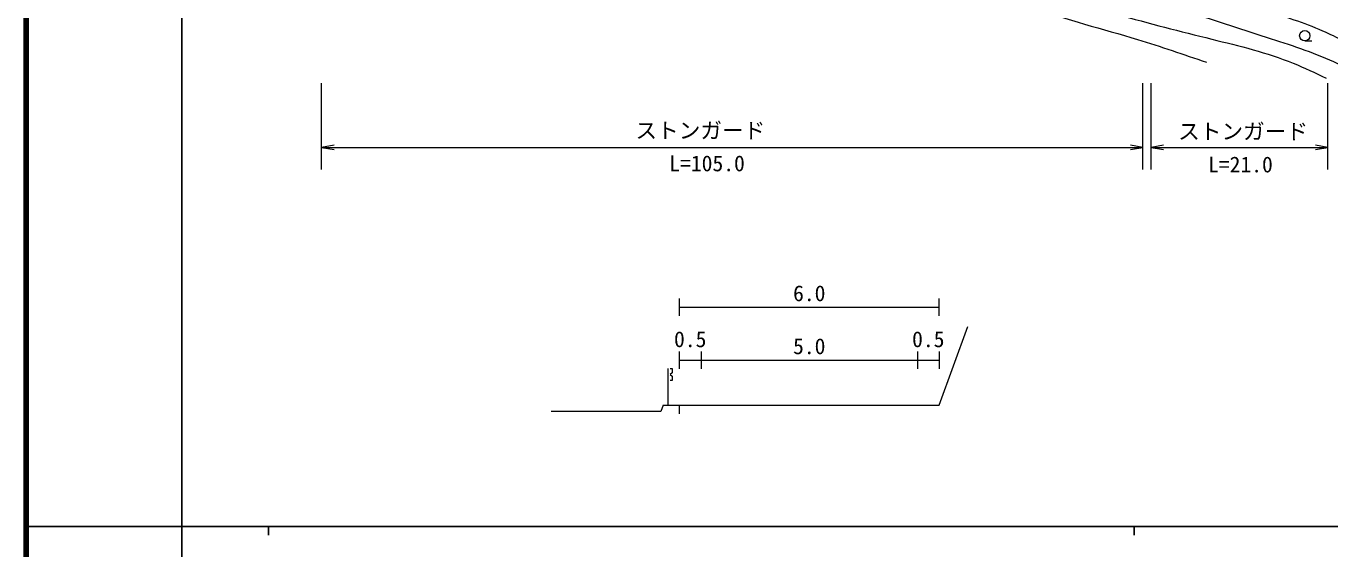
# Model space of a CAD drawing. Units: millimetres, scale not verified. Extents: x 40000 to 680000, y 20000 to 380000.
# Drawn here: x 40000 to 190614, y 202409 to 262863 of the extents above; entities that cross this region are included whole.
import ezdxf
from ezdxf.enums import TextEntityAlignment as Align

# ---------------------------------------------------------------- set-up
doc = ezdxf.new("R2010")
doc.units = ezdxf.units.MM
doc.header["$LTSCALE"] = 1000
for name, color, linetype, lineweight in [('M-BGD', 7, 'Continuous', 13), ('M-STR-HTXT', 7, 'Continuous', 13), ('M-STR-STR3', 7, 'Continuous', 13), ('M-TTL', 7, 'Continuous', 13), ('M-TTL-BAND', 7, 'Continuous', 25)]:
    doc.layers.add(name, color=color, linetype=linetype, lineweight=lineweight)
doc.styles.add('ＭＳ ゴシック', font='')
doc.styles.get('ＭＳ ゴシック').set_extended_font_data('MS Gothic')

# ---------------------------------------------------------------- blocks, each defined once
blk = doc.blocks.new('open_arrow')
at = {"color": 0, "linetype": 'Continuous', "lineweight": -2}
blk.add_lwpolyline([(7.5, 1.25), (0, 0), (7.5, -1.25)], dxfattribs=at)

msp = doc.modelspace()

# ---------------------------------------------------------------- linework, layer by layer
at = {"layer": 'M-BGD'}
msp.add_line((187712, 261151), (188512, 261151), dxfattribs=at)
msp.add_circle((187712, 261751), 600, dxfattribs=at)
for points, knots in [([(100656, 287989), (102526, 287523), (104396, 287056), (106175, 286358), (108617, 285399), (110888, 284002), (113278, 282902), (117007, 281186), (121024, 280190), (124988, 279063), (130980, 277359), (136852, 275354), (142602, 273016), (146900, 271267), (151131, 269332), (155464, 267688), (162440, 265042), (169682, 263152), (176964, 261353), (180152, 260566), (183347, 259796), (186371, 258570), (187655, 258049), (188909, 257445), (190162, 256842)], [0, 0, 0, 0, 1, 1, 1, 2, 2, 2, 3, 3, 3, 4, 4, 4, 5, 5, 5, 6, 6, 6, 7, 7, 7, 8, 8, 8, 8]), ([(139286, 271474), (142052, 270615), (144818, 269757), (147510, 268701), (150447, 267551), (153296, 266166), (156243, 265051), (160202, 263554), (164338, 262543), (168395, 261309), (171067, 260496), (173704, 259585), (176342, 258675)], [0, 0, 0, 0, 1, 1, 1, 2, 2, 2, 3, 3, 3, 4, 4, 4, 4]), ([(167545, 269172), (170282, 268429), (173019, 267686), (175742, 266899), (178198, 266190), (180642, 265444), (183088, 264682), (185338, 263981), (187589, 263265), (189742, 262325), (191394, 261603), (192989, 260749), (194584, 259894)], [0, 0, 0, 0, 1, 1, 1, 2, 2, 2, 3, 3, 3, 4, 4, 4, 4]), ([(166155, 266947), (168909, 266127), (171663, 265308), (174402, 264451), (177551, 263464), (180681, 262427), (183827, 261401), (186428, 260553), (189040, 259713), (191497, 258536), (192676, 257972), (193819, 257330), (194963, 256688)], [0, 0, 0, 0, 1, 1, 1, 2, 2, 2, 3, 3, 3, 4, 4, 4, 4])]:
    msp.add_open_spline(points, degree=3, knots=knots, dxfattribs=at)
at = {"layer": 'M-STR-HTXT'}
for p, q in [((115473, 229352), (115473, 231352)), ((145473, 229353), (145473, 231353)), ((115473, 230352), (145473, 230353)), ((145473, 219028), (148778, 228109)), ((115473, 223227), (115473, 225227)), ((117973, 225227), (117973, 223227)), ((142973, 225228), (142973, 223228)), ((145473, 225228), (145473, 223228)), ((114115, 223269), (114115, 219026)), ((114415, 223269), (114615, 223269)), ((114615, 223269), (114615, 222769)), ((115473, 224227), (117973, 224227)), ((117973, 224227), (142973, 224228)), ((142973, 224228), (145473, 224228)), ((114615, 222769), (114415, 222569)), ((114415, 222569), (114615, 222369)), ((114615, 221869), (114415, 221869)), ((114615, 222369), (114615, 221869)), ((113586, 219026), (113319, 218294)), ((113586, 219026), (145473, 219028)), ((115473, 218026), (115473, 219026)), ((113319, 218294), (100642, 218294))]:
    msp.add_line(p, q, dxfattribs=at)
at = {"layer": 'M-STR-STR3'}
for p, q in [((74135, 246292), (74135, 256248)), ((169010, 246292), (169010, 256248)), ((169954, 246292), (169954, 256248)), ((190381, 246292), (190381, 256248)), ((74135, 248841), (169010, 248841)), ((169954, 248841), (190381, 248841))]:
    msp.add_line(p, q, dxfattribs=at)
at = {"layer": 'M-TTL', "color": 2, "lineweight": 140}
msp.add_line((40000, 380000), (40000, 20000), dxfattribs=at)
at = {"layer": 'M-TTL-BAND'}
for p, q in [((58000, 370000), (58000, 20000)), ((40000, 205000), (579000, 205000)), ((68000, 205000), (68000, 204000)), ((168000, 205000), (168000, 204000))]:
    msp.add_line(p, q, dxfattribs=at)

# ---------------------------------------------------------------- block references
at = {"layer": 'M-STR-STR3', "xscale": 193, "yscale": 193}
for p in [(74135, 248841), (169954, 248841)]:
    msp.add_blockref('open_arrow', p, dxfattribs=at)
at = {"layer": 'M-STR-STR3', "xscale": 193, "yscale": 193, "rotation": 180}
for p in [(169010, 248841), (190381, 248841)]:
    msp.add_blockref('open_arrow', p, dxfattribs=at)

# ---------------------------------------------------------------- texts
at = {"layer": 'M-STR-HTXT', "style": 'ＭＳ ゴシック'}
for s, p in [('6.0', (128598, 231970)), ('0.5', (114848, 226654)), ('0.5', (142348, 226655)), ('5.0', (128598, 225845))]:
    msp.add_text(s, height=1833, dxfattribs=at).set_placement(p, align=Align.MIDDLE_LEFT)
at = {"layer": 'M-STR-STR3', "style": 'ＭＳ ゴシック'}
for p in [(110389, 249324), (173081, 249221)]:
    msp.add_text('ストンガード', height=1833, dxfattribs=at).set_placement(p, align=Align.BOTTOM_LEFT)
for s, p in [('L=105.0', (114300, 245522)), ('L=21.0', (176536, 245392))]:
    msp.add_text(s, height=1833, rotation=0.002, dxfattribs=at).set_placement(p, align=Align.BOTTOM_LEFT)

doc.saveas('drawing.dxf')
